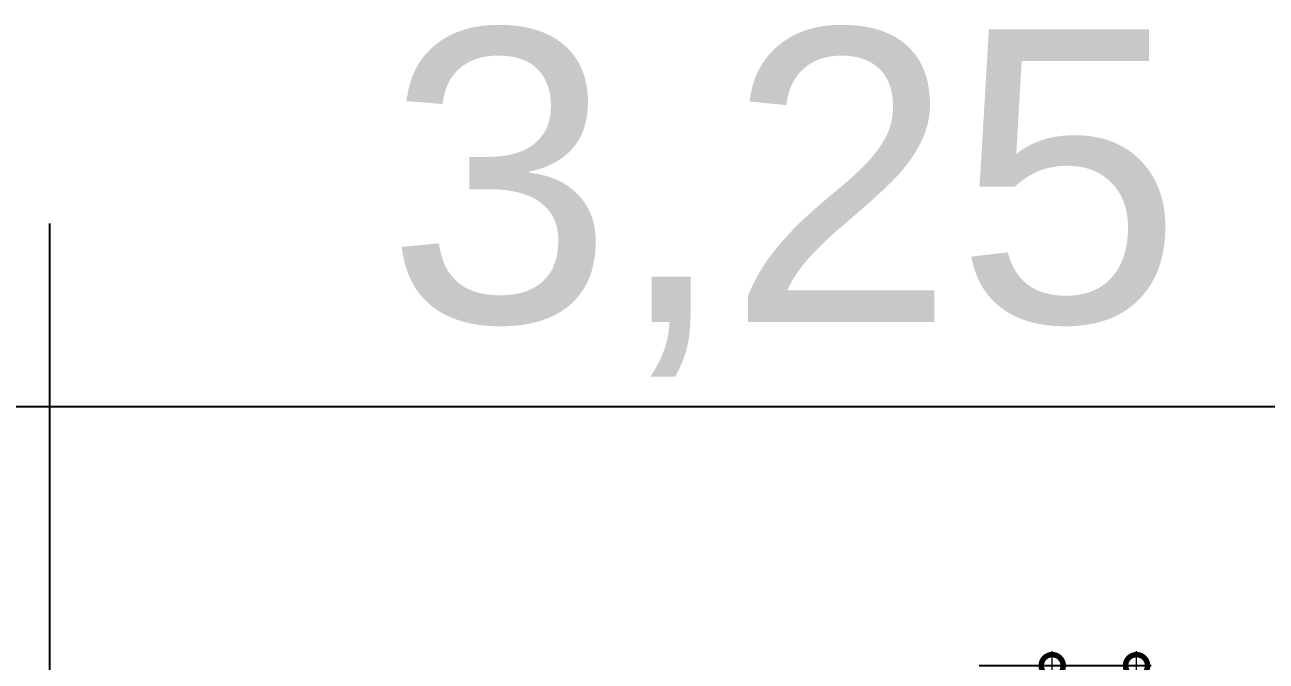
# Model space of a CAD drawing. Header units: metres. Extents: x 47619 to 48001, y 23263 to 23573.
# Drawn here: x 47834.9 to 47843.38, y 23459.84 to 23464.18 of the extents above; entities that cross this region are included whole.
import ezdxf

# ---------------------------------------------------------------- set-up
doc = ezdxf.new("R2010")
doc.units = ezdxf.units.M
doc.header["$LTSCALE"] = 0.25
doc.header["$PDMODE"] = 96
for name, color, linetype in [('0 @ 1', 7, 'Continuous'), ('SIMB_01', 1, 'Continuous'), ('SIMB_TXT', 1, 'Continuous')]:
    doc.layers.add(name, color=color, linetype=linetype)
doc.layers.add('ARQ_COTA_AZUL', color=5, linetype='Continuous', lineweight=20, true_color=0x0000ff)
doc.styles.add('cota', font='arial.ttf')
doc.styles.add('SIMB', font='arial.ttf')
doc.dimstyles.new('Info 01 - annot', dxfattribs={"dimtxt": 2, "dimasz": 3, "dimexe": 1, "dimexo": 1, "dimgap": 1, "dimtad": 1, "dimzin": 4, "dimtxsty": 'cota', "dimblk": 'DOTSMALL', "dimcen": 2, "dimdle": 1, "dimclrd": 256, "dimclre": 256, "dimclrt": 1, "dimazin": 2, "dimtfac": 0.09, "dimtix": 1, "dimtmove": 2, "dimatfit": 2, "dimfxl": 5, "dimfxlon": 1, "dimtolj": 1, "dimtzin": 4, "dimlwd": -1, "dimarcsym": 1})

# ---------------------------------------------------------------- blocks, each defined once
blk = doc.blocks.new('_DotSmall')
at = {"color": 0, "linetype": 'ByBlock', "const_width": 0.5}
blk.add_lwpolyline([(-0.0625, 0, 1), (0.0625, 0, 1)], format="xyb", close=True, dxfattribs=at)
blk = doc.blocks.new('*D47')
at = {"layer": 'ARQ_COTA_AZUL', "transparency": 16777216}
blk.add_line((47841.9188, 23458), (47841.9188, 23459.9075), dxfattribs=at)
at = {"layer": 'ARQ_COTA_AZUL', "lineweight": -2, "transparency": 16777216}
for p, q in [((47841.4188, 23459.8075), (47842.0188, 23459.8075)), ((47841.4188, 23458.1), (47842.0188, 23458.1))]:
    blk.add_line(p, q, dxfattribs=at)
at = {"layer": 'Defpoints', "color": 0, "transparency": 16777216}
for p in [(47834.9438, 23459.8075), (47841.9188, 23459.8075), (47839.4188, 23458.1)]:
    blk.add_point(p, dxfattribs=at)
at = {"layer": 'ARQ_COTA_AZUL', "transparency": 16777216, "xscale": 0.3, "yscale": 0.3, "zscale": 0.3}
for p, rotation in [((47841.9188, 23459.8075), 90), ((47841.9188, 23458.1), 270)]:
    blk.add_blockref('_DotSmall', p, dxfattribs=dict(at, rotation=rotation))
at = {"layer": 'ARQ_COTA_AZUL', "color": 1, "transparency": 16777216, "insert": (47841.6986, 23458.9538), "char_height": 0.2, "attachment_point": 5, "rotation": 90, "style": 'cota'}
blk.add_mtext('\\A1;1,71', dxfattribs=at)
blk = doc.blocks.new('*D48')
at = {"layer": 'ARQ_COTA_AZUL', "transparency": 16777216}
blk.add_line((47842.4945, 23451.7), (47842.4945, 23459.9075), dxfattribs=at)
at = {"layer": 'ARQ_COTA_AZUL', "lineweight": -2, "transparency": 16777216}
for p, q in [((47841.9945, 23459.8075), (47842.5945, 23459.8075)), ((47841.9945, 23451.8), (47842.5945, 23451.8))]:
    blk.add_line(p, q, dxfattribs=at)
at = {"layer": 'Defpoints', "color": 0, "transparency": 16777216}
for p in [(47841.7188, 23459.8075), (47842.4945, 23459.8075), (47841.2188, 23451.8)]:
    blk.add_point(p, dxfattribs=at)
at = {"layer": 'ARQ_COTA_AZUL', "transparency": 16777216, "xscale": 0.3, "yscale": 0.3, "zscale": 0.3}
for p, rotation in [((47842.4945, 23459.8075), 90), ((47842.4945, 23451.8), 270)]:
    blk.add_blockref('_DotSmall', p, dxfattribs=dict(at, rotation=rotation))
at = {"layer": 'ARQ_COTA_AZUL', "color": 1, "transparency": 16777216, "insert": (47842.2744, 23455.8038), "char_height": 0.2, "attachment_point": 5, "rotation": 90, "style": 'cota'}
blk.add_mtext('\\A1;8,01', dxfattribs=at)
blk = doc.blocks.new('*U316')
at = {"layer": 'SIMB_01'}
for p, q in [((0, 7.7769), (0, 0)), ((-1.25, 6.5269), (10.1808, 6.5269))]:
    blk.add_line(p, q, dxfattribs=at)
at = {"layer": 'SIMB_TXT', "style": 'SIMB'}
blk.add_attdef('00,00', (2.2989, 7.1028), '', height=2, dxfattribs=at)
blk = doc.blocks.new('*U346')
at = {"layer": '0 @ 1'}
blk.add_blockref('*U316', (47835.0721, 23455.05), dxfattribs=at).add_auto_attribs({'00,00': '3,25'})

msp = doc.modelspace()

# ---------------------------------------------------------------- block references
msp.add_blockref('*U346', (0, 0))

# ---------------------------------------------------------------- dimensions: what is measured, and where the dimension line sits
at = {"layer": 'ARQ_COTA_AZUL'}
for base, p1, p2, picture, middle in [((47841.9188, 23459.8075), (47839.4188, 23458.1), (47834.9438, 23459.8075), '*D47', (47841.6986, 23458.9538)), ((47842.4945, 23459.8075), (47841.2188, 23451.8), (47841.7188, 23459.8075), '*D48', (47842.2744, 23455.8038))]:
    dim = msp.add_linear_dim(base=base, p1=p1, p2=p2, angle=90, dimstyle='Info 01 - annot', override={"dimscale": 0}, dxfattribs=at)
    dim.commit()
    dim.dimension.update_dxf_attribs({"geometry": picture, "text_midpoint": middle})

doc.saveas('drawing.dxf')
